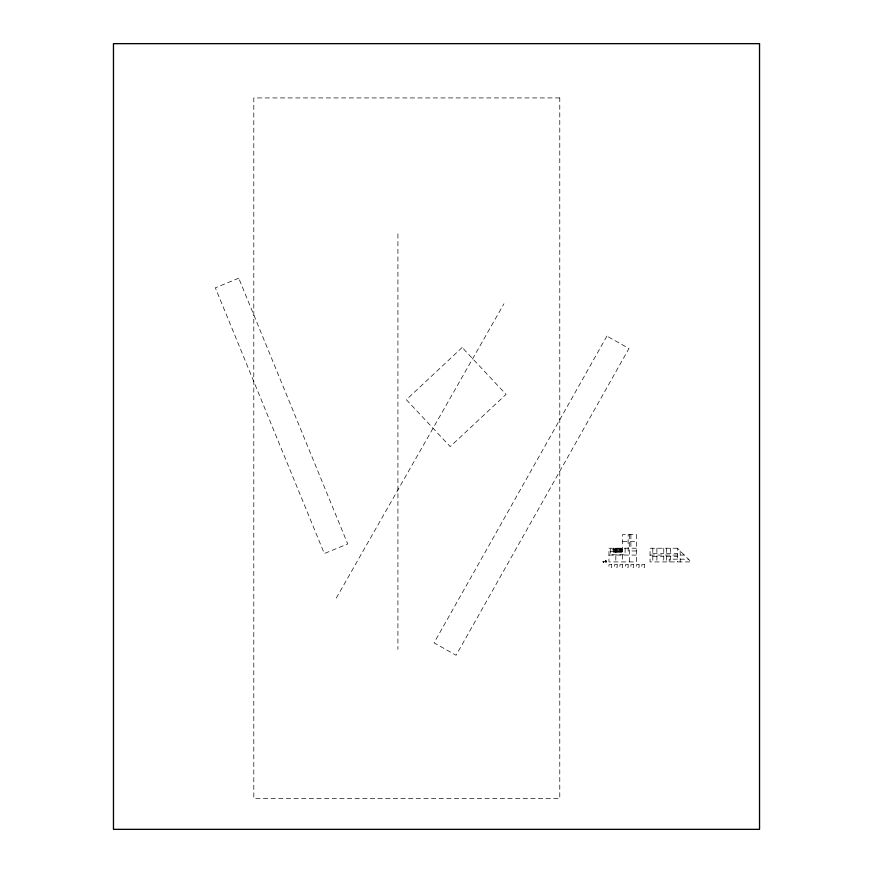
<?xml version="1.0" encoding="UTF-8"?>
<svg xmlns="http://www.w3.org/2000/svg" width="873" height="873" viewBox="0 0 873 873"><rect width="100%" height="100%" fill="white"/><g stroke="black" fill="none" stroke-linecap="round" stroke-linejoin="round"><path stroke-width="0.65" stroke-dasharray="4.37 3.27" d="M605.556 561.852C606.08 559.582 605.229 562.114 606.691 561.863C606.189 560.684 604.662 560.695 605.556 561.743M605.382 561.361C605.229 561.121 607.172 562.398 605.524 560.979M605.48 561.306L605.938 560.957L605.862 562.092M604.214 561.612L602.981 561.874L604.214 561.808M603.385 562.114C604.269 562.845 602.839 560.302 603.134 562.092M605.622 561.186L606.691 561.863L606.113 561.328M605.709 561.437L606.353 561.11M603.69 561.579L603.614 562.147L603.21 561.459M606.091 560.848C606.91 562.55 605.469 560.652 606.08 562.07M603.418 562.234L603.396 561.339M603.614 562.147C604.105 561.023 603.319 562.496 603.887 561.437M602.981 561.874L603.974 561.972M603.69 561.35L603.756 562.157M605.393 561.568L605.371 560.881M606.146 561.83L606.429 561.274L605.84 562.005M605.917 561.252L605.502 561.972L605.884 561.208M606.157 561.612L605.698 561.557M336.28 598.081L503.95 303.793M605.295 561.448L605.938 560.957M606.277 561.71L606.069 561.568M606.004 561.743L605.371 561.481M622.656 541.369L636.362 541.369M636.362 548.222L608.961 548.222L608.961 561.917L636.362 561.917L636.362 534.527L622.656 534.527L622.656 561.917M677.448 548.222L650.058 548.222L650.058 561.917L691.143 561.917L677.448 548.222L677.448 561.917M611.973 549.87L622.253 549.87M636.362 550.961L628.145 550.961L628.145 534.527M610.336 551.507L625.123 551.507M652.797 553.7L663.753 553.7M666.492 553.7L677.448 553.7M608.961 555.075L636.362 555.075M650.058 555.075L684.301 555.075M652.797 556.439L663.753 556.439M666.492 556.439L677.448 556.439M677.448 559.178L669.231 559.178L669.231 561.917M680.187 559.178L688.404 559.178M603.865 561.852L603.527 561.601M680.187 550.961L680.187 561.917M670.606 548.222L670.606 561.917M666.492 548.222L666.492 561.917M663.753 548.222L663.753 561.917M656.9 548.222L656.9 561.917M652.797 548.222L652.797 561.917M630.884 534.527L630.884 548.222M629.509 534.527L629.509 561.917M625.123 548.222L625.123 554.792L610.336 554.792L610.336 548.222M621.838 548.222L621.838 554.792M621.019 548.222L621.019 554.792M620.201 548.222L620.201 554.792M619.372 548.222L619.372 554.792M618.553 548.222L618.553 554.792M617.735 548.222L617.735 554.792M616.905 548.222L616.905 554.792M616.087 548.222L616.087 554.792M615.814 548.222L615.814 561.917M615.269 548.222L615.269 554.792M614.439 548.222L614.439 554.792M613.621 548.222L613.621 554.792M397.924 233.888L397.924 649.403M606.921 336.094L434.067 642.844L456.099 655.252L628.953 348.513L606.921 336.094M462.166 347.487L406.36 399.714L450.217 446.594L506.034 394.367L462.166 347.487M238.755 278.214L215.347 287.806L324.32 553.537L347.716 543.944L238.755 278.214M559.779 97.929L253.803 97.929L253.803 798.522L559.779 798.522L559.779 97.929M611.7 564.656L608.961 564.656L608.961 567.395L611.7 567.395L611.7 564.656M617.178 564.656L614.439 564.656L614.439 567.395L617.178 567.395L617.178 564.656M622.656 564.656L619.917 564.656L619.917 567.395L622.656 567.395L622.656 564.656M628.145 564.656L625.395 564.656L625.395 567.395L628.145 567.395L628.145 564.656M633.623 564.656L630.884 564.656L630.884 567.395L633.623 567.395L633.623 564.656M639.101 564.656L636.362 564.656L636.362 567.395L639.101 567.395L639.101 564.656M644.58 564.656L641.841 564.656L641.841 567.395L644.58 567.395L644.58 564.656"/><path stroke-width="1.31" d="M759.532 43.65L113.468 43.65L113.468 829.35L759.532 829.35L759.532 43.65"/></g></svg>
